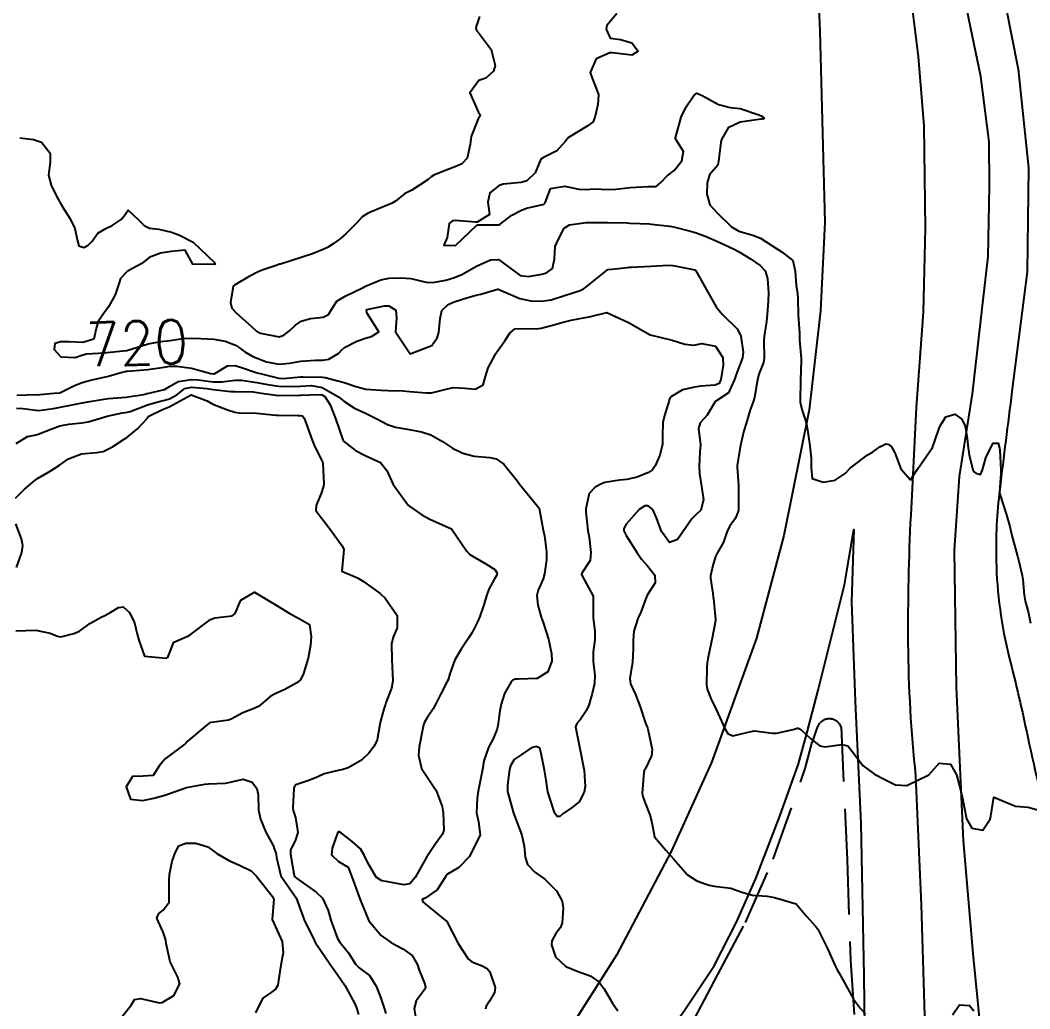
# Model space of a CAD drawing. Header units: metres. Extents: x 298520 to 308411, y 7433745 to 7450750.
# Drawn here: x 304993.2 to 305085.8, y 7437000.4 to 7437091.1 of the extents above; entities that cross this region are included whole.
import ezdxf
from ezdxf.enums import TextEntityAlignment as Align

# ---------------------------------------------------------------- set-up
doc = ezdxf.new("R2010")
doc.units = ezdxf.units.M
doc.header["$LTSCALE"] = 10
doc.linetypes.add('DASHED', pattern=[0.75, 0.5, -0.25])
for name, color, linetype in [('Canteiro', 45, 'DASHED'), ('Cotas', 45, 'Continuous'), ('Curvas de Nivel 1m', 11, 'Continuous'), ('Curvas de Nivel 5m', 15, 'Continuous'), ('Vias Primárias', 230, 'Continuous')]:
    doc.layers.add(name, color=color, linetype=linetype)
doc.styles.add('Style-STANDARD', font='STANDARD.shx')

msp = doc.modelspace()

# ---------------------------------------------------------------- linework, layer by layer
at = {"layer": 'Canteiro'}
msp.add_lwpolyline([(305055.041, 7436999.496), (305057.195, 7437003.571), (305059.717, 7437008.34), (305062.274, 7437014.13), (305065.202, 7437022.441), (305065.841, 7437024.859, -0.038936), (305066.345, 7437026.303, -0.675415), (305068.497, 7437026.236), (305069.035, 7437014.07), (305069.338, 7437004.888), (305070.182, 7436993.072, -0.064114), (305069.978, 7436989.496, -0.557823), (305068.499, 7436988.925, 0.000905), (305065.036, 7436991.544, 0.086416), (305060.622, 7436993.805, 0.034264), (305056.083, 7436994.88, 0.027723), (305054.233, 7436995.081, -0.085864), (305053.056, 7436995.35, -0.546562), (305052.956, 7436995.921), (305054.302, 7436998.25)], format="xyb", close=True, dxfattribs=at)
at = {"layer": 'Curvas de Nivel 1m', "flags": 128}
for points, elevation in [([(305035.343, 7437091.405), (305035.003, 7437090.385), (305035.063, 7437090.117), (305035.327, 7437089.82), (305036.416, 7437088.369), (305036.765, 7437086.891), (305036.632, 7437086.367), (305035.912, 7437085.738), (305035.274, 7437085.512), (305034.461, 7437084.392), (305035.236, 7437082.583), (305035.393, 7437082.378), (305035.375, 7437082.235), (305035.229, 7437081.998), (305034.583, 7437080.389), (305034.48, 7437079.665), (305034.225, 7437078.395), (305033.716, 7437077.871), (305033.181, 7437077.632), (305032.279, 7437077.316), (305031.169, 7437076.845), (305030.909, 7437076.692), (305030.646, 7437076.438), (305029.153, 7437075.458), (305028.477, 7437075.139), (305027.638, 7437074.475), (305027.352, 7437074.266), (305027.138, 7437074.172), (305025.926, 7437073.697), (305025.126, 7437073.354), (305024.602, 7437073.026), (305024.124, 7437072.515), (305023.102, 7437071.461), (305022.594, 7437071.039), (305021.937, 7437070.542), (305021.411, 7437070.225), (305021.088, 7437070.069), (305020.021, 7437069.623), (305019.08, 7437069.323), (305017.195, 7437068.72), (305017.074, 7437068.687), (305017.006, 7437068.669), (305016.806, 7437068.603), (305015.522, 7437068.16), (305015.063, 7437067.974), (305014.172, 7437067.518), (305013.046, 7437066.858), (305012.91, 7437066.786), (305012.752, 7437066.653), (305012.521, 7437065.162), (305012.64, 7437064.654), (305013.017, 7437064.264), (305014.818, 7437062.623), (305014.91, 7437062.539), (305014.991, 7437062.478), (305015.259, 7437062.349), (305016.987, 7437062.022), (305017.423, 7437062.161), (305017.959, 7437062.59), (305018.492, 7437063.093), (305019.006, 7437063.457), (305019.86, 7437063.717), (305021.012, 7437063.82), (305021.502, 7437064.059), (305021.792, 7437064.542), (305022.261, 7437065.307), (305023.035, 7437065.749), (305024.627, 7437066.506), (305024.892, 7437066.655), (305025.046, 7437066.727), (305026.292, 7437067.25), (305027.057, 7437067.395), (305028.09, 7437067.438), (305029.056, 7437067.365), (305030.443, 7437067.049), (305031.051, 7437066.994), (305032.251, 7437067.222), (305033.059, 7437067.45), (305033.721, 7437067.742), (305034.841, 7437068.383), (305035.074, 7437068.506), (305036.355, 7437069.093), (305037.08, 7437069.11), (305038.119, 7437068.35), (305039.063, 7437067.656), (305039.83, 7437067.56), (305041.065, 7437067.778), (305041.477, 7437067.896), (305042.046, 7437068.3), (305042.212, 7437069.169), (305042.291, 7437070.298), (305042.534, 7437070.86), (305043.11, 7437071.992), (305043.583, 7437072.283), (305044.897, 7437072.482), (305045.116, 7437072.494), (305046.856, 7437072.503), (305047.117, 7437072.504), (305048.868, 7437072.471), (305049.116, 7437072.457), (305050.936, 7437072.372), (305051.115, 7437072.356), (305052.796, 7437072.173), (305053.112, 7437072.114), (305054.672, 7437071.71), (305055.107, 7437071.58), (305055.953, 7437071.283), (305057.1, 7437070.807), (305058.618, 7437070.105), (305059.09, 7437069.843), (305060.172, 7437069.172), (305061.078, 7437068.567), (305061.512, 7437068.066), (305061.748, 7437067.377), (305061.838, 7437066.062), (305061.795, 7437065.303), (305061.714, 7437064.063), (305061.656, 7437063.421), (305061.429, 7437062.066), (305061.402, 7437061.652), (305061.444, 7437060.065), (305061.378, 7437059.657), (305060.958, 7437058.606), (305060.81, 7437058.072), (305060.536, 7437056.468), (305060.433, 7437056.077), (305060.151, 7437055.317), (305059.776, 7437054.087), (305059.583, 7437053.399), (305059.254, 7437052.094), (305058.968, 7437050.213), (305058.968, 7437050.098), (305059.086, 7437048.347), (305059.082, 7437048.096), (305059.09, 7437047.835), (305059.087, 7437046.096), (305058.796, 7437045.396), (305058.251, 7437044.642), (305058.012, 7437044.108), (305057.695, 7437043.185), (305057.083, 7437042.117), (305056.972, 7437041.896), (305056.742, 7437041.072), (305056.508, 7437040.123), (305056.503, 7437039.895), (305056.717, 7437038.479), (305056.775, 7437038.119), (305056.785, 7437038.047), (305056.966, 7437036.117), (305056.955, 7437035.843), (305056.666, 7437034.385), (305056.615, 7437034.121), (305056.277, 7437032.487), (305056.204, 7437032.126), (305056.166, 7437031.665), (305056.14, 7437030.127), (305056.202, 7437029.719), (305056.599, 7437028.719), (305056.922, 7437028.117), (305057.228, 7437027.469), (305057.837, 7437026.107), (305058.116, 7437025.662), (305058.556, 7437025.444), (305060.358, 7437025.87), (305060.561, 7437025.898), (305062.184, 7437025.679), (305062.559, 7437025.687), (305064.089, 7437026.035), (305064.459, 7437026.137), (305064.565, 7437026.146), (305064.806, 7437026.026), (305065.716, 7437025.174), (305066.548, 7437024.511), (305066.995, 7437024.444), (305068.55, 7437024.647), (305069.102, 7437024.525), (305069.537, 7437023.965), (305070.524, 7437022.703), (305071.56, 7437021.94), (305072.508, 7437021.444), (305073.475, 7437020.948), (305074.503, 7437020.872), (305076.513, 7437021.88), (305077.469, 7437022.931), (305078.528, 7437022.853), (305079.063, 7437021.852), (305079.381, 7437020.726), (305079.597, 7437019.843), (305079.724, 7437019.08), (305079.966, 7437017.838), (305080.46, 7437016.967), (305081.471, 7437016.807), (305082.149, 7437017.813), (305082.208, 7437018.08), (305082.493, 7437019.81), (305084.485, 7437019.001), (305085.618, 7437018.907), (305086.482, 7437018.662)], 719), ([(305047.924, 7437091.658), (305047.34, 7437090.961), (305047.003, 7437090.577), (305046.954, 7437090.244), (305047.32, 7437089.391), (305048.274, 7437089.275), (305049.314, 7437088.967), (305049.891, 7437088.211), (305049.299, 7437087.836), (305047.493, 7437088.046), (305047.301, 7437088.062), (305046.043, 7437087.505), (305045.478, 7437086.258), (305045.563, 7437085.974), (305046.251, 7437084.25), (305046.178, 7437083.322), (305045.948, 7437082.253), (305045.764, 7437081.719), (305045.224, 7437081.35), (305043.504, 7437080.286), (305043.21, 7437079.961), (305042.438, 7437079.06), (305041.194, 7437078.454), (305040.953, 7437078.314), (305040.448, 7437077.046), (305039.682, 7437076.332), (305039.161, 7437076.177), (305037.511, 7437076.005), (305037.158, 7437075.902), (305036.297, 7437075.223), (305036.1, 7437074.37), (305036.251, 7437073.244), (305035.115, 7437072.527), (305034.964, 7437072.533), (305033.117, 7437072.702), (305032.863, 7437072.666), (305032.56, 7437072.416), (305032.386, 7437071.131), (305032.081, 7437070.42), (305033.093, 7437070.394), (305033.136, 7437070.409), (305035.112, 7437072.269), (305035.194, 7437072.297), (305037.112, 7437072.302), (305037.163, 7437072.309), (305037.234, 7437072.359), (305038.309, 7437073.164), (305039.132, 7437073.619), (305039.655, 7437073.813), (305041.141, 7437074.157), (305041.252, 7437074.199), (305041.36, 7437074.308), (305041.852, 7437075.607), (305043.158, 7437075.836), (305044.449, 7437075.564), (305045.156, 7437075.537), (305045.827, 7437075.583), (305047.156, 7437075.538), (305047.837, 7437075.553), (305049.158, 7437075.704), (305050.781, 7437075.817), (305051.159, 7437075.795), (305051.53, 7437075.815), (305051.974, 7437076.182), (305052.551, 7437076.797), (305053.179, 7437077.264), (305053.896, 7437078.159), (305054.043, 7437078.999), (305053.306, 7437080.169), (305053.305, 7437080.259), (305053.816, 7437082.161), (305054.282, 7437083.12), (305054.997, 7437084.144), (305055.265, 7437084.357), (305055.741, 7437084.135), (305057.251, 7437083.315), (305058.311, 7437083.046), (305059.246, 7437082.953), (305060.931, 7437082.381), (305061.236, 7437082.243), (305061.448, 7437082.068), (305061.319, 7437081.982), (305061.232, 7437081.994), (305061.153, 7437081.992), (305059.229, 7437081.716), (305058.136, 7437081.198), (305057.539, 7437080.117), (305057.477, 7437079.849), (305057.248, 7437078.119), (305057.179, 7437077.771), (305056.413, 7437076.885), (305056.206, 7437076.13), (305056.179, 7437075.104), (305056.446, 7437074.127), (305057.132, 7437073.387), (305058.438, 7437072.107), (305059.109, 7437071.703), (305060.381, 7437071.357), (305061.103, 7437071.066), (305062.661, 7437070.054), (305063.09, 7437069.781), (305064.052, 7437069.005), (305064.273, 7437068.032), (305064.367, 7437066.717), (305064.477, 7437066.028), (305064.517, 7437065.507), (305064.54, 7437064.027), (305064.662, 7437062.361), (305064.666, 7437062.025), (305064.672, 7437061.707), (305064.824, 7437060.022), (305064.833, 7437059.883), (305064.776, 7437058.023), (305064.749, 7437056.199), (305064.74, 7437056.023), (305064.75, 7437055.851), (305064.915, 7437055.272), (305065.225, 7437054.344), (305065.323, 7437054.024), (305065.417, 7437053.501), (305065.609, 7437052.019), (305065.728, 7437050.884), (305065.732, 7437050.017), (305065.849, 7437049.021), (305066.84, 7437048.69), (305067.944, 7437048.887), (305068.848, 7437049.492), (305069.316, 7437049.973), (305070.865, 7437051.163), (305071.368, 7437051.444), (305072.038, 7437051.938), (305072.598, 7437052.212), (305072.876, 7437052.145), (305073.098, 7437051.928), (305073.401, 7437051.391), (305073.953, 7437049.919), (305074.843, 7437048.91), (305075.496, 7437049.9), (305076.873, 7437051.88), (305077.397, 7437053.374), (305077.567, 7437053.873), (305078.079, 7437054.701), (305078.914, 7437054.926), (305079.541, 7437054.483), (305079.859, 7437053.846), (305080.037, 7437052.692), (305080.132, 7437051.841), (305080.235, 7437051.208), (305080.556, 7437049.834), (305080.67, 7437049.651), (305080.85, 7437049.51), (305081.276, 7437049.398), (305081.44, 7437049.824), (305081.758, 7437050.927), (305082.183, 7437051.817), (305082.427, 7437052.267), (305082.88, 7437052.285), (305083.018, 7437051.809), (305083.025, 7437051.654), (305083.126, 7437049.807), (305083.122, 7437049.535), (305083.017, 7437047.808), (305083.046, 7437047.592), (305083.617, 7437045.802), (305083.958, 7437044.631), (305084.142, 7437043.796), (305084.647, 7437041.899), (305084.692, 7437041.791), (305084.751, 7437041.582), (305085.081, 7437040.129), (305085.132, 7437039.784), (305085.265, 7437038.329), (305085.365, 7437037.78), (305085.637, 7437036.837), (305085.855, 7437035.772)], 718), ([(304992.921, 7437056.682), (304994.782, 7437056.723), (304994.922, 7437056.719), (304995.056, 7437056.724), (304996.359, 7437056.846), (304996.862, 7437056.902), (304996.924, 7437056.922), (304998.207, 7437057.548), (304998.938, 7437057.837), (304999.693, 7437058.051), (305000.946, 7437058.314), (305001.33, 7437058.403), (305002.578, 7437058.774), (305002.874, 7437058.85), (305002.954, 7437058.872), (305003.071, 7437058.885), (305004.956, 7437059.021), (305006.428, 7437059.255), (305006.959, 7437059.328), (305007.586, 7437059.337), (305008.958, 7437059.161), (305010.712, 7437058.672), (305010.952, 7437058.634), (305010.989, 7437058.633), (305011.087, 7437058.669), (305012.24, 7437059.378), (305012.96, 7437059.379), (305013.52, 7437059.203), (305014.954, 7437058.735), (305015.354, 7437058.616), (305016.947, 7437058.237), (305017.332, 7437058.211), (305018.949, 7437058.348), (305019.167, 7437058.36), (305020.95, 7437058.329), (305021.201, 7437058.295), (305022.942, 7437057.82), (305023.994, 7437057.457), (305024.934, 7437057.216), (305026.29, 7437057.129), (305026.932, 7437057.104), (305028.338, 7437057.06), (305028.931, 7437057.023), (305030.492, 7437056.874), (305030.93, 7437056.875), (305032.167, 7437057.185), (305032.938, 7437057.389), (305034.008, 7437057.323), (305034.936, 7437057.238), (305035.686, 7437057.628), (305035.879, 7437058.371), (305036.147, 7437059.183), (305036.786, 7437060.362), (305036.849, 7437060.486), (305036.976, 7437060.69), (305037.676, 7437061.663), (305038.136, 7437062.349), (305038.574, 7437062.77), (305039, 7437062.798), (305040.552, 7437062.764), (305041.001, 7437062.818), (305042.167, 7437063.137), (305043.009, 7437063.356), (305043.752, 7437063.538), (305045.016, 7437063.804), (305045.408, 7437063.865), (305047.023, 7437064.24), (305049.01, 7437063.343), (305050.993, 7437062.19), (305052.988, 7437061.706), (305054.171, 7437061.338), (305054.984, 7437061.254), (305055.708, 7437061.41), (305056.983, 7437061.177), (305057.651, 7437060.113), (305057.669, 7437059.41), (305057.476, 7437058.115), (305057.319, 7437057.745), (305056.945, 7437057.582), (305055.587, 7437057.49), (305054.942, 7437057.389), (305053.935, 7437057.158), (305052.929, 7437056.562), (305052.77, 7437056.327), (305052.713, 7437056.172), (305052.285, 7437054.801), (305052.136, 7437054.178), (305052.12, 7437052.942), (305052.119, 7437052.178), (305051.874, 7437051.169), (305051.454, 7437050.184), (305051.207, 7437049.828), (305050.847, 7437049.573), (305049.782, 7437049.145), (305048.84, 7437048.941), (305048.185, 7437048.881), (305046.837, 7437048.667), (305046.528, 7437048.551), (305045.94, 7437048.249), (305045.407, 7437047.672), (305045.085, 7437046.257), (305045.082, 7437045.975), (305045.285, 7437044.255), (305045.382, 7437043.646), (305045.549, 7437042.252), (305045.487, 7437041.511), (305044.734, 7437040.353), (305044.705, 7437040.26), (305044.705, 7437040.232), (305044.732, 7437040.173), (305045.767, 7437038.249), (305045.766, 7437037.18), (305045.751, 7437036.249), (305045.903, 7437035.015), (305045.911, 7437034.248), (305045.759, 7437033.136), (305045.748, 7437032.249), (305045.906, 7437030.962), (305045.891, 7437030.247), (305045.658, 7437029.309), (305045.351, 7437028.259), (305045.123, 7437027.724), (305044.573, 7437026.918), (305044.269, 7437026.571), (305044.131, 7437026.274), (305044.543, 7437024.27), (305044.924, 7437022.264), (305045.03, 7437020.794), (305044.94, 7437020.263), (305044.484, 7437019.401), (305043.864, 7437018.891), (305042.989, 7437018.285), (305042.707, 7437018.05), (305042.469, 7437018.04), (305042.282, 7437018.292), (305042.159, 7437018.61), (305041.619, 7437020.299), (305041.441, 7437021.364), (305041.29, 7437022.302), (305041.007, 7437023.834), (305040.881, 7437024.307), (305040.544, 7437024.457), (305040.058, 7437024.317), (305039.152, 7437023.713), (305038.527, 7437023.286), (305038.176, 7437022.686), (305038.087, 7437022.344), (305037.905, 7437020.94), (305037.913, 7437020.346), (305038.473, 7437018.34), (305039.209, 7437016.329), (305039.422, 7437015.315), (305039.539, 7437014.323), (305039.743, 7437013.647), (305040.409, 7437012.934), (305041.331, 7437012.301), (305042.387, 7437011.242), (305042.923, 7437010.285), (305043.024, 7437009.626), (305042.927, 7437008.284), (305042.764, 7437007.869), (305042.338, 7437007.311), (305041.982, 7437006.64), (305041.941, 7437006.294), (305042.312, 7437005.175), (305043.249, 7437004.281), (305044.299, 7437003.869), (305045.492, 7437003.449), (305046.289, 7437002.876), (305046.768, 7437002.235), (305047.548, 7437000.943), (305048.035, 7437000.222)], 721), ([(304992.909, 7437055.472), (304993.473, 7437055.446), (304994.907, 7437055.281), (304996.307, 7437055.448), (304996.91, 7437055.579), (304997.853, 7437055.767), (304998.914, 7437055.96), (304999.638, 7437056.081), (305000.918, 7437056.315), (305001.34, 7437056.364), (305002.92, 7437056.494), (305004.564, 7437056.745), (305004.853, 7437056.812), (305004.924, 7437056.831), (305006.457, 7437057.197), (305006.934, 7437057.477), (305007.712, 7437057.937), (305008.944, 7437058.117), (305009.559, 7437058.069), (305010.941, 7437057.909), (305011.713, 7437057.891), (305012.944, 7437058.057), (305013.522, 7437058.063), (305014.941, 7437057.83), (305015.899, 7437057.65), (305016.936, 7437057.488), (305018.07, 7437057.454), (305018.937, 7437057.504), (305019.948, 7437057.554), (305020.935, 7437057.378), (305022.412, 7437056.535), (305022.919, 7437056.121), (305023.886, 7437055.489), (305024.908, 7437055.011), (305025.938, 7437054.49), (305026.895, 7437053.977), (305027.64, 7437053.725), (305028.889, 7437053.518), (305030.026, 7437053.302), (305030.882, 7437053.04), (305031.945, 7437052.419), (305032.867, 7437051.807), (305033.83, 7437051.362), (305034.86, 7437051.094), (305036.28, 7437050.945), (305036.858, 7437050.826), (305037.578, 7437050.353), (305038.837, 7437048.795), (305039.017, 7437048.519), (305039.147, 7437048.335), (305040.803, 7437046.31), (305041.191, 7437044.306), (305041.292, 7437043.788), (305041.498, 7437042.303), (305041.485, 7437041.563), (305041.306, 7437040.304), (305041.191, 7437039.842), (305040.718, 7437038.802), (305040.597, 7437038.312), (305040.699, 7437037.413), (305040.996, 7437036.307), (305041.163, 7437035.821), (305041.672, 7437034.3), (305041.948, 7437032.993), (305041.967, 7437032.297), (305041.613, 7437031.31), (305040.617, 7437030.702), (305038.907, 7437030.626), (305038.616, 7437030.649), (305038.403, 7437030.555), (305038.227, 7437030.344), (305037.627, 7437029.325), (305037.328, 7437028.353), (305037.207, 7437027.731), (305037.015, 7437026.355), (305036.932, 7437025.984), (305036.55, 7437025.117), (305036.287, 7437024.621), (305036.17, 7437024.364), (305035.751, 7437023.142), (305035.616, 7437022.369), (305035.433, 7437021.442), (305035.217, 7437020.373), (305035.139, 7437019.721), (305035.067, 7437018.374), (305035.263, 7437017.57), (305035.404, 7437016.376), (305034.423, 7437014.39), (305033.436, 7437013.376), (305032.406, 7437012.751), (305032.243, 7437012.574), (305032.157, 7437012.412), (305031.472, 7437011.334), (305030.375, 7437010.572), (305030.273, 7437010.532), (305030.096, 7437010.434), (305030.144, 7437010.207), (305030.369, 7437010.046), (305032.353, 7437008.41), (305033.397, 7437006.399), (305034.309, 7437004.983), (305034.629, 7437004.708), (305035.53, 7437004.372), (305036.054, 7437004.117), (305036.297, 7437003.801), (305036.766, 7437002.355), (305036.725, 7437001.907), (305036.264, 7437001.109), (305035.961, 7437000.661), (305035.878, 7437000.366)], 722), ([(304992.867, 7437052.252), (304993.922, 7437052.874), (304994.693, 7437053.046), (304994.876, 7437053.095), (304996.137, 7437053.594), (304996.888, 7437053.851), (304997.706, 7437054.012), (304998.893, 7437054.148), (304999.467, 7437054.231), (305000.901, 7437054.65), (305001.001, 7437054.69), (305001.345, 7437054.786), (305002.634, 7437055.045), (305002.906, 7437055.082), (305003.325, 7437055.182), (305004.913, 7437055.781), (305005.637, 7437056.011), (305006.919, 7437056.343), (305007.595, 7437056.71), (305008.344, 7437057.286), (305008.933, 7437057.394), (305010.337, 7437057.27), (305010.931, 7437057.197), (305012.56, 7437057.022), (305012.928, 7437057.006), (305014.585, 7437056.968), (305014.928, 7437056.933), (305016.886, 7437056.638), (305016.923, 7437056.636), (305018.831, 7437056.675), (305018.924, 7437056.677), (305020.735, 7437056.744), (305020.925, 7437056.71), (305021.164, 7437056.548), (305021.669, 7437055.789), (305022.157, 7437054.537), (305022.827, 7437052.577), (305022.844, 7437052.53), (305022.872, 7437052.467), (305023.965, 7437051.614), (305024.859, 7437051.136), (305026.267, 7437050.486), (305026.846, 7437049.767), (305027.417, 7437048.474), (305028.805, 7437046.589), (305028.948, 7437046.458), (305030.05, 7437045.696), (305030.792, 7437045.299), (305032.783, 7437044.41), (305034.149, 7437042.389), (305034.445, 7437042.08), (305034.748, 7437041.874), (305035.913, 7437041.197), (305036.736, 7437040.688), (305036.957, 7437040.358), (305036.931, 7437040.158), (305036.728, 7437039.833), (305036.195, 7437038.888), (305036.02, 7437038.367), (305035.703, 7437037.365), (305035.359, 7437036.373), (305035.172, 7437035.881), (305034.668, 7437034.922), (305034.335, 7437034.385), (305033.657, 7437033.386), (305033.091, 7437032.403), (305032.62, 7437031.132), (305032.456, 7437030.57), (305032.387, 7437030.412), (305031.779, 7437029.241), (305031.373, 7437028.422), (305031.091, 7437027.92), (305030.574, 7437027.148), (305030.308, 7437026.692), (305030.22, 7437026.435), (305030.121, 7437025.999), (305029.814, 7437024.441), (305029.76, 7437023.666), (305030.034, 7437022.437), (305030.512, 7437021.698), (305031.365, 7437020.421), (305031.923, 7437018.971), (305032.017, 7437018.415), (305032.074, 7437016.788), (305031.939, 7437016.415), (305031.301, 7437015.554), (305030.577, 7437014.428), (305030.518, 7437014.333), (305030.42, 7437014.187), (305029.443, 7437012.444), (305028.969, 7437011.877), (305028.393, 7437011.772), (305026.793, 7437012.08), (305026.398, 7437012.16), (305025.859, 7437012.485), (305025.115, 7437013.794), (305024.771, 7437014.497), (305024.429, 7437015.075), (305023.663, 7437015.739), (305022.695, 7437016.526), (305022.445, 7437016.661), (305022.369, 7437016.606), (305022.341, 7437016.531), (305021.827, 7437015.138), (305021.772, 7437014.537), (305022.417, 7437013.906), (305023.302, 7437013.407), (305023.651, 7437012.511), (305024.373, 7437010.5), (305025.198, 7437008.492), (305026.333, 7437007.13), (305027.268, 7437006.471), (305028.317, 7437005.901), (305029.159, 7437005.294), (305029.673, 7437004.439), (305029.811, 7437003.95), (305030.286, 7437002.771), (305030.403, 7437002.429), (305030.397, 7437002.313), (305030.278, 7437002.129), (305029.548, 7437001.157), (305029.361, 7437000.443), (305029.489, 7436999.685)], 723), ([(304992.808, 7437047.235), (304993.64, 7437048.058), (304994.57, 7437048.864), (304994.835, 7437049.046), (304995.995, 7437049.695), (304996.847, 7437050.259), (304997.681, 7437050.828), (304998.858, 7437051.303), (305000.246, 7437051.409), (305000.86, 7437051.504), (305001.709, 7437051.937), (305002.872, 7437052.704), (305002.973, 7437052.769), (305004.034, 7437053.605), (305004.9, 7437054.579), (305004.962, 7437054.68), (305005.031, 7437054.739), (305006.29, 7437055.345), (305006.912, 7437055.614), (305008.923, 7437056.69), (305010.379, 7437056.14), (305010.915, 7437055.857), (305012.237, 7437055.329), (305012.908, 7437055.111), (305013.313, 7437055.05), (305014.907, 7437055.019), (305016.663, 7437054.844), (305016.905, 7437054.825), (305018.677, 7437054.81), (305018.905, 7437054.821), (305019.112, 7437054.784), (305019.263, 7437054.575), (305019.486, 7437053.979), (305020.016, 7437052.563), (305020.237, 7437051.93), (305020.855, 7437050.731), (305020.946, 7437050.549), (305020.982, 7437050.418), (305021.071, 7437048.548), (305021.053, 7437048.325), (305020.82, 7437047.666), (305020.484, 7437046.878), (305020.37, 7437046.556), (305020.328, 7437046.087), (305020.792, 7437045.477), (305021.53, 7437044.543), (305022.758, 7437042.869), (305022.92, 7437042.528), (305022.733, 7437040.53), (305024.145, 7437039.927), (305024.724, 7437039.583), (305026.228, 7437038.485), (305026.707, 7437038.066), (305027.797, 7437036.469), (305027.81, 7437035.33), (305027.424, 7437034.472), (305027.291, 7437033.836), (305027.297, 7437032.473), (305027.332, 7437031.766), (305027.388, 7437030.472), (305027.262, 7437029.818), (305026.764, 7437028.478), (305026.722, 7437028.348), (305026.584, 7437027.883), (305026.264, 7437026.786), (305026.207, 7437026.484), (305025.961, 7437025.073), (305025.684, 7437024.489), (305025.184, 7437023.846), (305024.53, 7437023.197), (305023.293, 7437022.518), (305022.72, 7437022.326), (305022.519, 7437022.284), (305021.114, 7437021.944), (305020.51, 7437021.672), (305019.709, 7437021.358), (305018.499, 7437020.957), (305018.356, 7437020.721), (305018.331, 7437020.582), (305018.227, 7437018.831), (305018.253, 7437018.582), (305018.463, 7437017.946), (305018.69, 7437016.576), (305018.435, 7437015.8), (305018.027, 7437014.984), (305018.026, 7437014.584), (305018.349, 7437012.635), (305018.366, 7437012.58), (305018.402, 7437012.534), (305018.583, 7437012.395), (305020.381, 7437011.096), (305020.947, 7437010.544), (305021.46, 7437009.441), (305021.72, 7437008.536), (305022.328, 7437006.864), (305022.544, 7437006.527), (305023.336, 7437005.537), (305023.99, 7437004.513), (305024.3, 7437004.185), (305025.269, 7437003.472), (305025.873, 7437002.486), (305026.268, 7437001.495), (305026.618, 7437000.476), (305026.746, 7436999.977)], 724), ([(304992.918, 7437040.887), (304993.395, 7437042.238), (304993.481, 7437042.879), (304993.377, 7437043.489), (304992.848, 7437044.889)], 724), ([(305002.238, 7436999.251), (305003.401, 7437000.753), (305003.733, 7437001.276), (305004.262, 7437001.345), (305006.024, 7437000.955), (305006.257, 7437000.983), (305007.328, 7437001.649), (305007.868, 7437002.704), (305007.693, 7437003.302), (305006.986, 7437004.713), (305006.633, 7437006.404), (305006.588, 7437006.717), (305006.334, 7437007.434), (305005.773, 7437008.726), (305005.943, 7437009.138), (305006.36, 7437009.456), (305006.906, 7437010.176), (305006.898, 7437010.715), (305006.892, 7437012.219), (305006.935, 7437012.715), (305007.178, 7437013.949), (305007.451, 7437014.71), (305007.792, 7437015.344), (305008.432, 7437015.611), (305009.331, 7437015.585), (305010.429, 7437015.25), (305011.268, 7437014.662), (305012.416, 7437013.973), (305013.358, 7437013.581), (305014.407, 7437013.061), (305014.882, 7437012.615), (305016.374, 7437010.704), (305016.444, 7437010.599), (305016.479, 7437010.491), (305016.353, 7437008.6), (305017.259, 7437006.591), (305017.355, 7437005.547), (305017.155, 7437004.591), (305017.047, 7437003.841), (305016.848, 7437002.594), (305016.652, 7437002.222), (305016.273, 7437001.927), (305015.495, 7437001.378), (305015.094, 7437000.612), (305014.807, 7437000.054)], 726)]:
    msp.add_lwpolyline(points, dxfattribs=dict(at, elevation=elevation))
at = {"layer": 'Curvas de Nivel 5m', "flags": 128}
for points, elevation in [([(304993.207, 7437080.255), (304994.452, 7437080.117), (304995.203, 7437079.871), (304995.997, 7437078.852), (304995.993, 7437078.039), (304995.828, 7437076.853), (304996.07, 7437075.935), (304996.609, 7437074.845), (304997.13, 7437073.949), (304997.811, 7437072.83), (304998.237, 7437071.956), (304998.485, 7437070.819), (304998.628, 7437070.357), (304999.087, 7437070.224), (304999.478, 7437070.417), (304999.833, 7437070.803), (305000.369, 7437071.529), (305001.105, 7437071.959), (305001.667, 7437072.225), (305002.493, 7437072.776), (305002.767, 7437073.125), (305003.126, 7437073.621), (305004.08, 7437072.755), (305004.603, 7437072.243), (305005.105, 7437071.977), (305005.957, 7437071.878), (305007.102, 7437071.632), (305007.777, 7437071.388), (305009.093, 7437070.69), (305011.074, 7437068.806), (305011.107, 7437068.67), (305011.091, 7437068.651), (305011.073, 7437068.647), (305009.073, 7437068.69), (305008.367, 7437069.982), (305007.084, 7437069.844), (305006.115, 7437069.697), (305005.079, 7437069.306), (305004.377, 7437068.75), (305003.55, 7437068.278), (305003.061, 7437068.006), (305002.45, 7437067.378), (305002.245, 7437066.778), (305001.938, 7437065.876), (305001.35, 7437064.787), (305001.217, 7437064.591), (305001.016, 7437064.317), (305000.381, 7437063.418), (305000.197, 7437062.798), (304999.99, 7437061.793), (304998.98, 7437061.51), (304997.707, 7437061.556), (304996.98, 7437061.551), (304996.407, 7437061.417), (304996.354, 7437060.846), (304996.966, 7437060.194), (304998.268, 7437060.122), (304998.969, 7437060.376), (304999.316, 7437060.46), (305000.971, 7437060.569), (305001.174, 7437060.585), (305002.973, 7437060.758), (305003.029, 7437060.769), (305004.979, 7437061.392), (305006.126, 7437061.584), (305006.983, 7437061.679), (305008.143, 7437061.861), (305008.985, 7437061.909), (305009.801, 7437061.865), (305010.984, 7437061.814), (305012.017, 7437061.625), (305012.979, 7437061.258), (305013.346, 7437061.014), (305013.827, 7437060.637), (305014.566, 7437060.223), (305014.967, 7437060.058), (305015.831, 7437059.744), (305016.962, 7437059.516), (305017.951, 7437059.602), (305018.965, 7437059.782), (305020.296, 7437059.89), (305020.966, 7437059.896), (305021.541, 7437059.971), (305022.453, 7437060.535), (305022.702, 7437060.806), (305022.978, 7437061.057), (305024.09, 7437061.619), (305024.987, 7437061.934), (305025.445, 7437062.039), (305026.112, 7437062.489), (305025.019, 7437064.217), (305024.975, 7437064.501), (305025.023, 7437064.54), (305026.644, 7437064.867), (305027.027, 7437064.876), (305027.682, 7437064.473), (305027.727, 7437063.758), (305027.643, 7437062.474), (305028.973, 7437060.46), (305030.981, 7437061.232), (305031.474, 7437061.939), (305031.618, 7437062.424), (305031.732, 7437063.703), (305031.896, 7437064.421), (305032.456, 7437064.989), (305033.031, 7437065.224), (305034.264, 7437065.62), (305035.038, 7437065.842), (305035.471, 7437065.943), (305036.892, 7437066.362), (305037.002, 7437066.402), (305037.044, 7437066.402), (305037.127, 7437066.359), (305039.035, 7437065.523), (305040.041, 7437065.333), (305041.033, 7437065.302), (305041.916, 7437065.419), (305043.038, 7437065.767), (305044.559, 7437066.267), (305044.885, 7437066.422), (305045.047, 7437066.534), (305046, 7437067.309), (305047.072, 7437068.175), (305047.119, 7437068.193), (305047.463, 7437068.236), (305048.908, 7437068.388), (305049.075, 7437068.401), (305049.269, 7437068.411), (305051.076, 7437068.51), (305052.668, 7437068.583), (305053.077, 7437068.551), (305053.403, 7437068.492), (305055.073, 7437068.169), (305055.147, 7437068.139), (305055.274, 7437067.934), (305056.279, 7437066.128), (305057.03, 7437064.782), (305057.571, 7437064.115), (305059.002, 7437062.714), (305059.296, 7437062.095), (305059.509, 7437060.623), (305059.445, 7437060.093), (305058.96, 7437058.805), (305058.767, 7437058.289), (305058.721, 7437058.102), (305058.153, 7437056.889), (305056.997, 7437056.119), (305056.95, 7437056.093), (305056.922, 7437056.027), (305056.204, 7437054.833), (305055.583, 7437054.133), (305055.409, 7437053.621), (305055.589, 7437052.133), (305055.533, 7437051.466), (305055.464, 7437050.134), (305055.515, 7437049.465), (305055.719, 7437048.131), (305055.864, 7437047.082), (305055.636, 7437046.132), (305055.207, 7437045.727), (305054.795, 7437045.331), (305053.972, 7437044.152), (305053.5, 7437043.435), (305052.768, 7437043.155), (305052.025, 7437044.178), (305051.559, 7437045.419), (305051.241, 7437046.186), (305050.808, 7437046.531), (305050.487, 7437046.516), (305049.985, 7437046.202), (305048.789, 7437044.848), (305048.569, 7437044.438), (305048.578, 7437044.222), (305048.777, 7437043.82), (305049.792, 7437042.204), (305050.185, 7437041.636), (305050.741, 7437041.021), (305051.408, 7437040.183), (305051.441, 7437039.467), (305050.714, 7437038.344), (305050.642, 7437038.191), (305050.125, 7437036.765), (305049.868, 7437036.202), (305049.499, 7437035.035), (305049.419, 7437034.209), (305049.429, 7437033.43), (305049.379, 7437032.209), (305049.116, 7437030.711), (305049.178, 7437030.212), (305049.641, 7437029.242), (305050.028, 7437028.198), (305050.569, 7437026.617), (305050.733, 7437026.188), (305050.807, 7437025.941), (305051.166, 7437024.184), (305051.113, 7437023.606), (305050.516, 7437022.389), (305050.445, 7437022.26), (305050.422, 7437022.191), (305050.419, 7437022.098), (305050.263, 7437020.193), (305050.27, 7437019.973), (305050.485, 7437019.372), (305050.958, 7437018.185), (305051.14, 7437017.506), (305051.398, 7437016.18), (305052.431, 7437014.944), (305053.126, 7437014.163), (305054.401, 7437012.685), (305055.249, 7437012.137), (305056.119, 7437011.853), (305056.389, 7437011.761), (305056.841, 7437011.663), (305058.387, 7437011.471), (305059.391, 7437011.093), (305060.38, 7437010.818), (305061.695, 7437010.742), (305062.379, 7437010.609), (305064.373, 7437010.03), (305065.28, 7437008.934), (305066.147, 7437008.003), (305066.349, 7437007.72), (305067.204, 7437005.991), (305067.929, 7437004.361), (305068.133, 7437003.982), (305068.299, 7437003.691), (305069.255, 7437001.965), (305069.618, 7437001.311), (305070.258, 7437000.427), (305070.738, 7436999.945)], 720), ([(304992.848, 7437035.07), (304994.665, 7437035.116), (304995.986, 7437034.847), (304996.66, 7437034.569), (304996.976, 7437034.52), (304998.155, 7437034.825), (304998.522, 7437034.963), (304998.665, 7437035.037), (304999.612, 7437035.745), (305000.678, 7437036.319), (305001.004, 7437036.462), (305001.548, 7437036.781), (305002.255, 7437037.209), (305002.69, 7437037.255), (305003.255, 7437036.761), (305003.705, 7437035.786), (305003.973, 7437034.75), (305004.128, 7437034.219), (305004.643, 7437032.74), (305006.641, 7437032.562), (305006.747, 7437032.613), (305006.799, 7437032.718), (305007.33, 7437034.04), (305008.662, 7437034.612), (305008.834, 7437034.697), (305010.677, 7437036.107), (305011.092, 7437036.253), (305012.681, 7437036.432), (305012.948, 7437036.646), (305013.471, 7437037.869), (305014.713, 7437038.62), (305016.695, 7437037.413), (305018.044, 7437036.586), (305018.68, 7437036.264), (305019.762, 7437035.652), (305019.912, 7437034.561), (305019.86, 7437033.767), (305019.623, 7437032.565), (305019.204, 7437031.157), (305018.931, 7437030.575), (305018.61, 7437030.292), (305017.499, 7437029.696), (305016.6, 7437029.301), (305016.158, 7437029.043), (305015.652, 7437028.609), (305015.076, 7437028.125), (305014.582, 7437027.913), (305013.659, 7437027.552), (305012.568, 7437026.971), (305012.33, 7437026.889), (305010.793, 7437026.668), (305010.598, 7437026.635), (305010.562, 7437026.615), (305010.226, 7437026.342), (305008.545, 7437024.914), (305008.448, 7437024.797), (305008.355, 7437024.702), (305006.529, 7437023.334), (305006.008, 7437022.725), (305005.429, 7437021.811), (305004.508, 7437021.747), (305003.548, 7437021.714), (305002.959, 7437020.763), (305003.344, 7437019.62), (305004.481, 7437019.5), (305005.489, 7437019.724), (305006.486, 7437020.005), (305007.017, 7437020.185), (305008.493, 7437020.7), (305010.168, 7437021.005), (305010.498, 7437021.038), (305012.062, 7437021.092), (305012.501, 7437021.182), (305013.671, 7437021.467), (305014.502, 7437021.193), (305014.946, 7437020.615), (305015.041, 7437020.061), (305015.093, 7437018.614), (305015.267, 7437017.806), (305015.765, 7437016.607), (305016.431, 7437015.376), (305016.694, 7437014.597), (305016.733, 7437014.284), (305017.131, 7437012.593), (305018.376, 7437010.813), (305018.551, 7437010.577), (305019.04, 7437009.25), (305019.281, 7437008.566), (305020.22, 7437006.656), (305020.267, 7437006.551), (305020.284, 7437006.512), (305020.322, 7437006.455), (305021.616, 7437004.537), (305022.294, 7437003.597), (305023.027, 7437002.523), (305023.951, 7437000.82), (305024.073, 7437000.512), (305024.247, 7436999.892)], 725), ([(305078.694, 7436999.856), (305079.328, 7437000.784), (305080.262, 7437000.731), (305080.657, 7437000.234)], 720)]:
    msp.add_lwpolyline(points, dxfattribs=dict(at, elevation=elevation))
at = {"layer": 'Vias Primárias'}
for points in [[(305037.643, 7437206.442), (305046.139, 7437181.608), (305053.428, 7437160.862), (305063.112, 7437133.132), (305072.105, 7437107.414), (305073.238, 7437102.354), (305074.056, 7437098.041), (305074.935, 7437092.628), (305075.563, 7437087.721), (305076.066, 7437081.373), (305076.19, 7437071.943), (305076.001, 7437064.278), (305075.372, 7437055.542), (305074.868, 7437045.669, 0.014823), (305074.617, 7437033.92, 0.024426), (305075.311, 7437021.765), (305075.814, 7437009.953), (305076.19, 7436997.761)], [(305049.1, 7437194.274), (305054.826, 7437178.591), (305065, 7437151.529), (305074.802, 7437124.413), (305080.759, 7437105.176), (305081.756, 7437101.555), (305084.703, 7437086.565), (305085.657, 7437077.511), (305085.544, 7437067.982), (305084.142, 7437056.998, 0.001287), (305083.021, 7437048.025, 0.036404), (305082.7, 7437041.492, 0.055563), (305083.902, 7437032.632, -0.008962), (305085.601, 7437025.305, 0.011019), (305087.928, 7437015.454)]]:
    msp.add_lwpolyline(points, format="xyb", dxfattribs=at)
for points in [[(305081.745, 7436993.721), (305080.595, 7437005.477), (305079.699, 7437015.84), (305079.061, 7437029.903), (305078.869, 7437042.432), (305079.327, 7437049.218), (305080.531, 7437056.799), (305081.412, 7437064.576), (305081.974, 7437069.393), (305082.094, 7437075.834), (305082.054, 7437079.914), (305081.293, 7437085.897), (305079.409, 7437095.037), (305076.843, 7437105.496), (305073.716, 7437116.279), (305070.628, 7437126.032), (305067.302, 7437135.684), (305062.293, 7437149.828), (305054.798, 7437169.064), (305048.103, 7437188.264), (305041.369, 7437206.111)], [(305051.289, 7436996.204), (305054.212, 7437000.414), (305056.851, 7437004.357), (305058.911, 7437008.354), (305060.659, 7437012.355), (305062.886, 7437018.071), (305064.568, 7437022.88), (305065.357, 7437025.658), (305066.385, 7437029.637), (305068.785, 7437039.298), (305069.642, 7437044.343), (305069.437, 7437037.73), (305069.78, 7437028.575), (305070.295, 7437017.426), (305070.57, 7437003.432), (305070.74, 7436989.001)]]:
    msp.add_lwpolyline(points, dxfattribs=at)
at = {"layer": 'Vias Primárias', "elevation": 718.214}
msp.add_lwpolyline([(305032.086, 7437196.645), (305036.683, 7437183.062), (305039.679, 7437174.671), (305044.075, 7437161.248), (305048.949, 7437147.743), (305056.382, 7437126.401), (305062.693, 7437108.382, -0.015536), (305064.891, 7437101.422, -0.06601), (305066.529, 7437090.043), (305067.006, 7437072.533), (305066.607, 7437064.392), (305065.568, 7437055.322), (305063.251, 7437043.813), (305060.734, 7437034.389), (305056.621, 7437022.999), (305052.907, 7437014.848), (305047.913, 7437005.334), (305042.999, 7436997.625)], format="xyb", dxfattribs=at)

# ---------------------------------------------------------------- texts
at = {"layer": 'Cotas', "style": 'Style-STANDARD'}
msp.add_text('720', height=4, rotation=1.98874, dxfattribs=at).set_placement((305003.947, 7437061.456, 720), align=Align.MIDDLE_CENTER)

doc.saveas('drawing.dxf')
